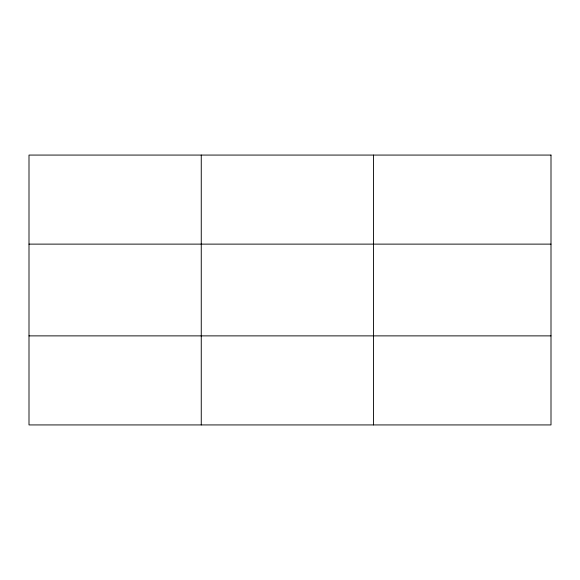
<?xml version="1.0" encoding="UTF-8"?>
<svg xmlns="http://www.w3.org/2000/svg" width="580" height="580" viewBox="0 0 580 580"><rect width="100%" height="100%" fill="white"/><g stroke="black" fill="none" stroke-linecap="round" stroke-linejoin="round"><path stroke-width="0.87" d="M201.26 155.07L201.26 424.93M373.52 155.07L373.52 424.93M29 244.122L551 244.122M29 335.878L551 335.878M551 155.07L551 424.93L29 424.93L29 155.07L551 155.07"/></g></svg>
